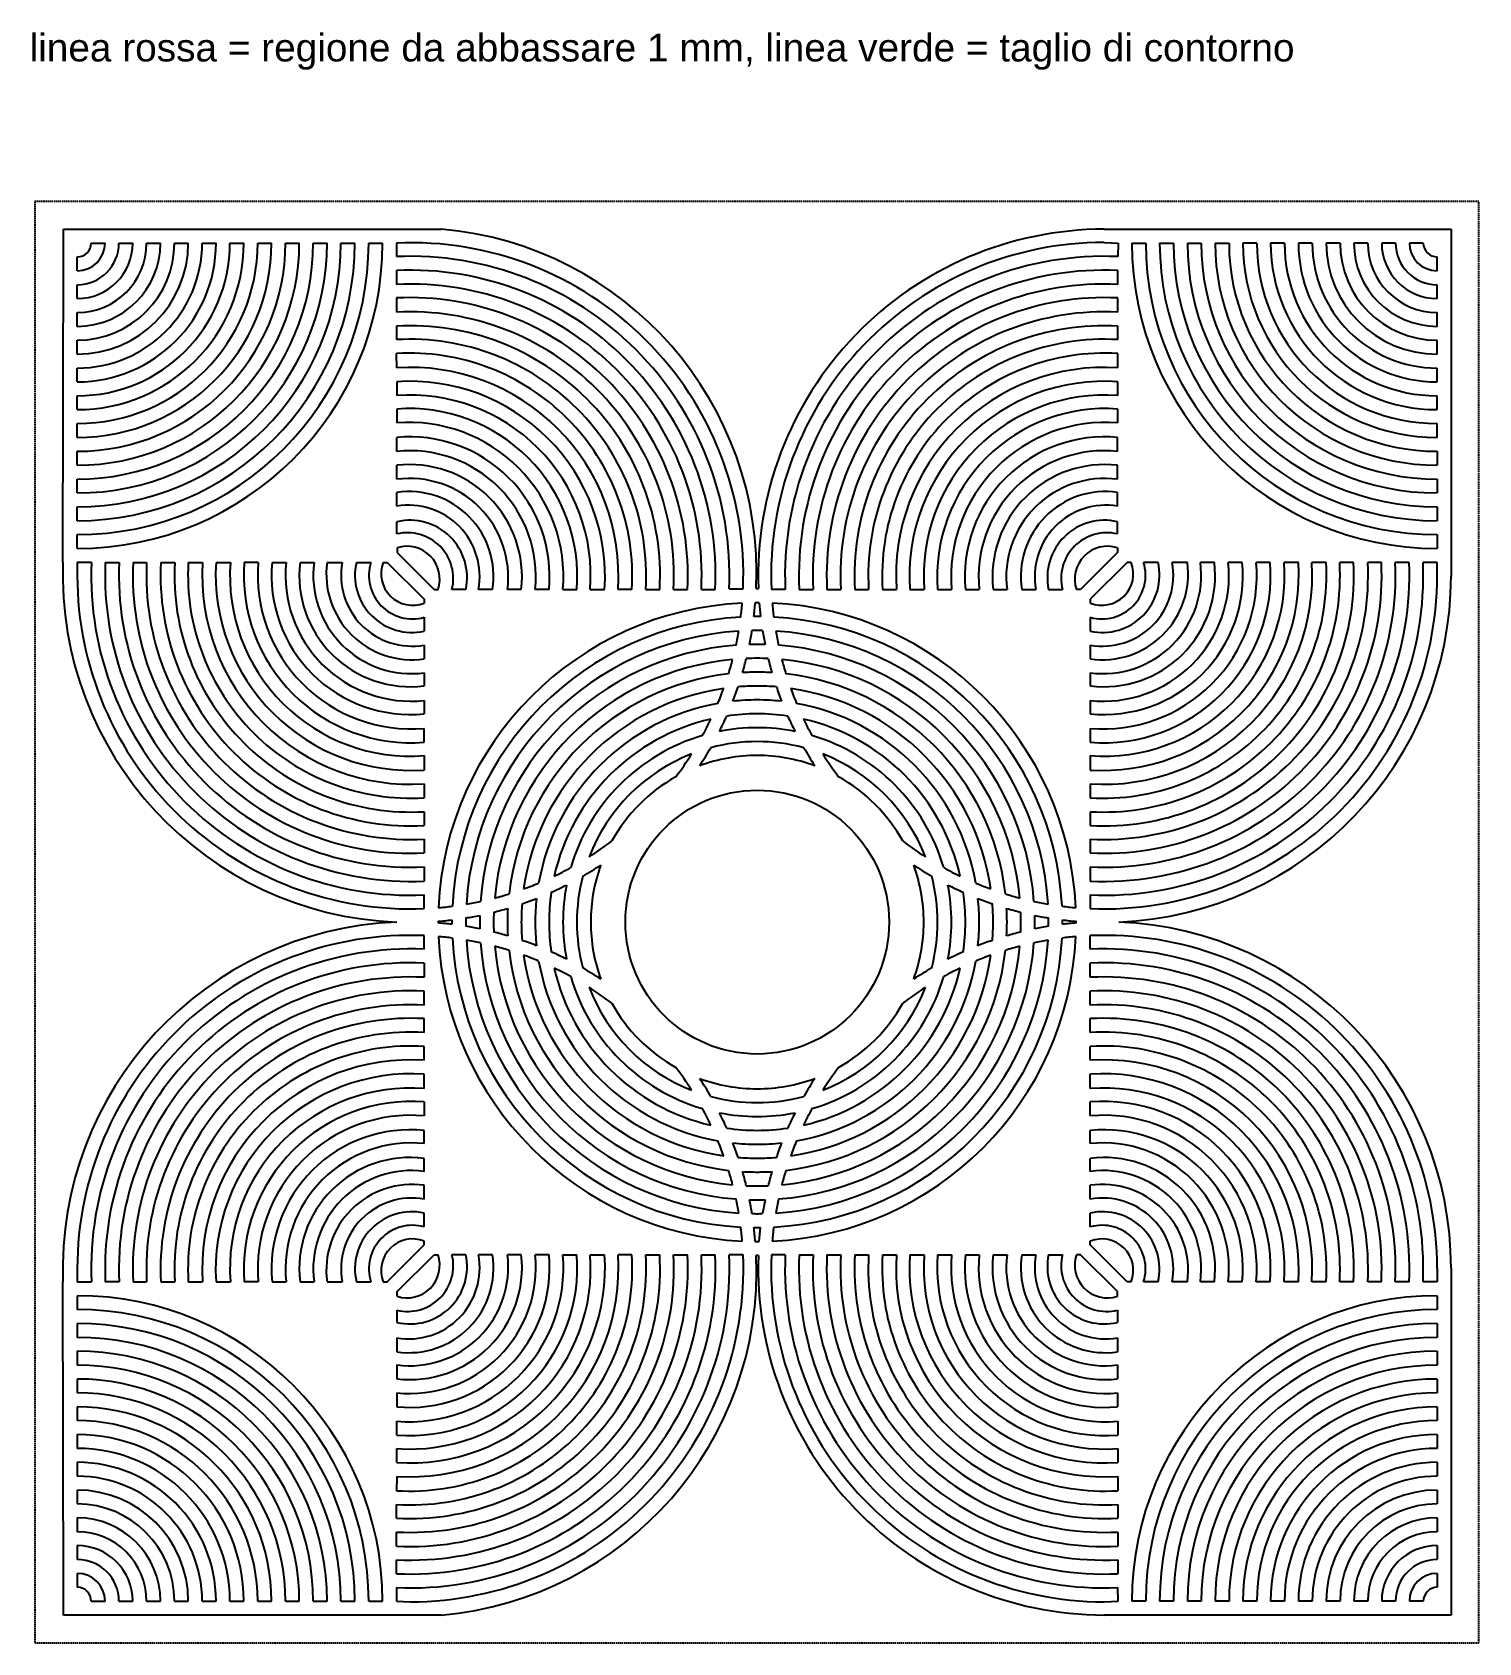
# Model space of a CAD drawing. Extents: x -1 to 520, y 0 to 580.
import ezdxf

# ---------------------------------------------------------------- set-up
doc = ezdxf.new("R2010")
doc.units = 0
doc.header["$MEASUREMENT"] = 0
doc.linetypes.add('DASHED', pattern=[0.75, 0.5, -0.25])
doc.layers.get('0').update_dxf_attribs({"color": 82})
doc.layers.add('SVUOTATURA', color=10, linetype='Continuous')
doc.layers.add('WORK_VOLUME', color=7, linetype='Continuous')

# ---------------------------------------------------------------- blocks, each defined once
blk = doc.blocks.new('APS_WVOL')
at = {"layer": 'WORK_VOLUME', "linetype": 'DASHED'}
for p, q in [((520.248327, 519.061033), (0, 519.061033)), ((0, 519.061033), (0, 0)), ((0, 519.061033), (0, 519.061033, 5)), ((520.248327, 519.061033, 5), (0, 519.061033, 5)), ((0, 519.061033, 5), (0, 0, 5)), ((520.248327, 0), (520.248327, 519.061033)), ((520.248327, 519.061033), (520.248327, 519.061033, 5)), ((520.248327, 0, 5), (520.248327, 519.061033, 5)), ((0, 0), (520.248327, 0)), ((0, 0), (0, 0, 5)), ((0, 0, 5), (520.248327, 0, 5)), ((520.248327, 0), (520.248327, 0, 5))]:
    blk.add_line(p, q, dxfattribs=at)

msp = doc.modelspace()

# ---------------------------------------------------------------- linework, layer by layer
for p, q in [((10.248332, 504.077904, 5), (10.248332, 509.061033, 5)), ((10.248332, 509.061033, 5), (146.408463, 509.061033, 5)), ((385.248327, 509.061033, 5), (510.248327, 509.061033, 5)), ((510.248327, 509.061033, 5), (510.248327, 384.15832, 5)), ((10.076247, 389.077904, 5), (10.248332, 504.077904, 5)), ((259.87532, 379.628552, 5), (260.66488, 379.628552, 5)), ((260.66488, 139.432481, 5), (259.87532, 139.432481, 5)), ((510.248327, 134.902713, 5), (510.248327, 10, 5)), ((10.248332, 14.983128, 5), (10.076247, 129.983128, 5)), ((10.248332, 10, 5), (10.248332, 14.983128, 5)), ((146.408463, 10, 5), (10.248332, 10, 5)), ((510.248327, 10, 5), (385.248327, 10, 5))]:
    msp.add_line(p, q)
msp.add_circle((260.248327, 259.530516, 5), 47.5)
for centre, radius, start, end in [((135.731531, 385.249566, 5), 124.270979, 357.407518, 85.071269), ((385.474341, 384.169207, 5), 124.892031, 90.103687, 182.083541), ((135.272299, 384.707836, 5), 125.272299, 178.000856, 267.76872), ((385.468317, 384.205398, 5), 124.780019, 272.352198, 359.978383), ((135.272299, 134.353197, 5), 125.272299, 92.23128, 181.999144), ((385.468317, 134.855635, 5), 124.780019, 0.021617, 87.647802), ((135.731531, 133.811467, 5), 124.270979, 274.928731, 2.592482), ((385.474341, 134.891826, 5), 124.892031, 177.916459, 269.896313)]:
    msp.add_arc(centre, radius, start, end)
at = {"layer": 'SVUOTATURA'}
for p, q in [((15.248327, 494.070423, 5), (15.248327, 499.070423, 5)), ((20.248327, 504.070423, 5), (25.248327, 504.070423, 5)), ((30.248327, 504.070423, 5), (35.248327, 504.070423, 5)), ((40.248327, 504.070423, 5), (45.248327, 504.070423, 5)), ((50.248327, 504.070423, 5), (55.248327, 504.070423, 5)), ((60.248327, 504.070423, 5), (65.248327, 504.070423, 5)), ((70.248327, 504.070423, 5), (75.248327, 504.070423, 5)), ((80.248327, 504.070423, 5), (85.248327, 504.070423, 5)), ((90.248327, 504.070423, 5), (95.248327, 504.070423, 5)), ((100.248327, 504.070423, 5), (105.248327, 504.070423, 5)), ((110.248327, 504.070423, 5), (115.248327, 504.070423, 5)), ((120.248327, 504.070423, 5), (125.248327, 504.070423, 5)), ((130.248327, 504.070423, 5), (130.257514, 499.187427, 5)), ((385.248327, 504.295775, 5), (390.248327, 504.070423, 5)), ((390.248327, 504.070423, 5), (390.23914, 499.187427, 5)), ((395.248327, 504.070423, 5), (400.248327, 504.070423, 5)), ((405.248327, 504.070423, 5), (410.248327, 504.070423, 5)), ((415.248327, 504.070423, 5), (420.248327, 504.070423, 5)), ((425.248327, 504.070423, 5), (430.248327, 504.070423, 5)), ((440.248327, 504.070423, 5), (435.248327, 504.070423, 5)), ((450.248327, 504.070423, 5), (445.248327, 504.070423, 5)), ((460.248327, 504.070423, 5), (455.248327, 504.070423, 5)), ((470.248327, 504.070423, 5), (465.248327, 504.070423, 5)), ((480.248327, 504.070423, 5), (475.248327, 504.070423, 5)), ((490.248327, 504.070423, 5), (485.248327, 504.070423, 5)), ((500.248327, 504.070423, 5), (495.248327, 504.070423, 5)), ((505.248327, 494.070423, 5), (505.248327, 499.070423, 5)), ((130.26693, 494.182924, 5), (130.276346, 489.177991, 5)), ((390.220307, 489.177991, 5), (390.229724, 494.182924, 5)), ((15.248327, 484.070423, 5), (15.248327, 489.070423, 5)), ((505.248327, 484.070423, 5), (505.248327, 489.070423, 5)), ((130.285532, 484.295775, 5), (130.295183, 479.166562, 5)), ((390.201471, 479.166562, 5), (390.211121, 484.295775, 5)), ((15.248327, 474.070423, 5), (15.248327, 479.070423, 5)), ((505.248327, 474.070423, 5), (505.248327, 479.070423, 5)), ((130.304603, 474.159892, 5), (130.313754, 469.295775, 5)), ((390.182899, 469.295775, 5), (390.192051, 474.159892, 5)), ((15.248327, 464.070423, 5), (15.248327, 469.070423, 5)), ((130.332872, 459.134523, 5), (130.323162, 464.295775, 5)), ((390.163781, 459.134523, 5), (390.173492, 464.295775, 5)), ((505.248327, 464.070423, 5), (505.248327, 469.070423, 5)), ((15.248327, 454.070423, 5), (15.248327, 459.070423, 5)), ((505.248327, 454.070423, 5), (505.248327, 459.070423, 5)), ((130.342284, 454.132183, 5), (130.351731, 449.111076, 5)), ((390.144923, 449.111076, 5), (390.15437, 454.132183, 5)), ((15.248327, 444.070423, 5), (15.248327, 449.070423, 5)), ((505.248327, 444.070423, 5), (505.248327, 449.070423, 5)), ((130.360791, 444.295775, 5), (130.370198, 439.295775, 5)), ((390.126455, 439.295775, 5), (390.135863, 444.295775, 5)), ((15.248327, 434.070423, 5), (15.248327, 439.070423, 5)), ((505.248327, 434.070423, 5), (505.248327, 439.070423, 5)), ((130.38947, 429.052781, 5), (130.380022, 434.074596, 5)), ((390.107184, 429.052781, 5), (390.116632, 434.074596, 5)), ((15.248327, 424.070423, 5), (15.248327, 429.070423, 5)), ((130.408399, 418.992143, 5), (130.398928, 424.02595, 5)), ((390.088255, 418.992143, 5), (390.097726, 424.02595, 5)), ((505.248327, 429.070423, 5), (505.248327, 424.070423, 5)), ((15.248327, 414.070423, 5), (15.248327, 419.070423, 5)), ((505.248327, 419.070423, 5), (505.248327, 414.070423, 5)), ((130.426642, 409.295775, 5), (130.417235, 414.295775, 5)), ((390.070011, 409.295775, 5), (390.079419, 414.295775, 5)), ((15.248327, 404.070423, 5), (15.248327, 409.070423, 5)), ((505.248327, 409.070423, 5), (505.248327, 404.070423, 5)), ((130.445457, 399.295775, 5), (130.437155, 403.708467, 5)), ((390.051197, 399.295775, 5), (390.059499, 403.708467, 5)), ((15.248327, 394.070423, 5), (15.248327, 399.070423, 5)), ((505.248327, 399.070423, 5), (505.248327, 394.070423, 5)), ((20.347488, 389.070423, 5), (15.248327, 389.070423, 5)), ((15.248327, 389.070423, 5), (15.248327, 384.295775, 5)), ((25.352, 389.070423, 5), (30.356941, 389.070423, 5)), ((35.362378, 389.070423, 5), (40.248327, 389.070423, 5)), ((45.375068, 389.070423, 5), (50.382534, 389.070423, 5)), ((55.248327, 389.070423, 5), (60.400463, 389.070423, 5)), ((65.248327, 389.070423, 5), (70.423928, 389.070423, 5)), ((80.455967, 389.070423, 5), (75.438606, 389.070423, 5)), ((85.476822, 389.070423, 5), (90.502347, 389.070423, 5)), ((95.534315, 389.070423, 5), (100.575531, 389.070423, 5)), ((105.248327, 389.070423, 5), (110.708507, 389.070423, 5)), ((115.826619, 389.070423, 5), (121.028526, 389.070423, 5)), ((125.459521, 389.070423, 5), (126.925834, 389.070423, 5)), ((126.925834, 389.070423, 5), (140.248327, 375.772949, 5)), ((130.458037, 394.295775, 5), (130.458037, 392.609284, 5)), ((130.458037, 392.609284, 5), (143.796596, 379.295775, 5)), ((390.038616, 392.609284, 5), (376.700058, 379.295775, 5)), ((393.57082, 389.070423, 5), (380.248327, 375.772949, 5)), ((390.038616, 394.295775, 5), (390.038616, 392.609284, 5)), ((395.037132, 389.070423, 5), (393.57082, 389.070423, 5)), ((404.670035, 389.070423, 5), (399.468128, 389.070423, 5)), ((415.248327, 389.070423, 5), (409.788146, 389.070423, 5)), ((424.962339, 389.070423, 5), (419.921122, 389.070423, 5)), ((435.019832, 389.070423, 5), (429.994307, 389.070423, 5)), ((445.058048, 389.070423, 5), (440.040687, 389.070423, 5)), ((455.248327, 389.070423, 5), (450.072726, 389.070423, 5)), ((465.248327, 389.070423, 5), (460.096191, 389.070423, 5)), ((475.121586, 389.070423, 5), (470.114119, 389.070423, 5)), ((485.134275, 389.070423, 5), (480.248327, 389.070423, 5)), ((495.144654, 389.070423, 5), (490.139712, 389.070423, 5)), ((505.248327, 389.070423, 5), (500.149166, 389.070423, 5)), ((505.248327, 384.295775, 5), (505.248327, 389.070423, 5)), ((143.796596, 379.295775, 5), (145.248327, 379.295775, 5)), ((155.248327, 379.295775, 5), (150.248327, 379.295775, 5)), ((164.871793, 379.295775, 5), (159.804458, 379.295775, 5)), ((175.248327, 379.295775, 5), (170.248327, 379.295775, 5)), ((185.248327, 379.295775, 5), (180.248327, 379.295775, 5)), ((190.248327, 379.295775, 5), (195.248327, 379.295775, 5)), ((200.055734, 379.295775, 5), (205.248327, 379.295775, 5)), ((215.091924, 379.295775, 5), (210.081475, 379.295775, 5)), ((220.101141, 379.295775, 5), (225.109331, 379.295775, 5)), ((230.116657, 379.295775, 5), (235.123249, 379.295775, 5)), ((240.129212, 379.295775, 5), (245.134632, 379.295775, 5)), ((250.150738, 379.559128, 5), (255.154833, 379.559128, 5)), ((270.357074, 379.295775, 5), (265.352539, 379.295775, 5)), ((275.362022, 379.295775, 5), (280.367442, 379.295775, 5)), ((285.373405, 379.295775, 5), (290.379997, 379.295775, 5)), ((295.387323, 379.295775, 5), (300.395513, 379.295775, 5)), ((305.40473, 379.295775, 5), (310.415179, 379.295775, 5)), ((315.248327, 379.295775, 5), (320.44092, 379.295775, 5)), ((325.248327, 379.295775, 5), (330.248327, 379.295775, 5)), ((335.248327, 379.295775, 5), (340.248327, 379.295775, 5)), ((345.248327, 379.295775, 5), (350.248327, 379.295775, 5)), ((355.624861, 379.295775, 5), (360.692195, 379.295775, 5)), ((365.248327, 379.295775, 5), (370.248327, 379.295775, 5)), ((376.700058, 379.295775, 5), (375.248327, 379.295775, 5)), ((140.248327, 375.772949, 5), (140.248327, 374.417915, 5)), ((260.961796, 374.528303, 5), (261.449324, 369.540359, 5)), ((380.248327, 375.772949, 5), (380.248327, 374.417915, 5)), ((140.248327, 369.295775, 5), (140.248327, 364.295775, 5)), ((380.248327, 369.295775, 5), (380.248327, 364.295775, 5)), ((140.248327, 359.295775, 5), (140.248327, 354.295775, 5)), ((380.248327, 359.295775, 5), (380.248327, 354.295775, 5)), ((140.248327, 349.295775, 5), (140.248327, 344.609505, 5)), ((380.248327, 349.295775, 5), (380.248327, 344.609505, 5)), ((140.248327, 339.295775, 5), (140.248327, 334.546403, 5)), ((380.248327, 339.295775, 5), (380.248327, 334.546403, 5)), ((140.248327, 324.295775, 5), (140.248327, 329.295775, 5)), ((380.248327, 329.295775, 5), (380.248327, 324.295775, 5)), ((140.248327, 319.488368, 5), (140.248327, 314.295775, 5)), ((380.248327, 319.488368, 5), (380.248327, 314.295775, 5)), ((140.248327, 309.295775, 5), (140.248327, 304.295775, 5)), ((380.248327, 309.295775, 5), (380.248327, 304.295775, 5)), ((140.248327, 299.295775, 5), (140.248327, 294.295775, 5)), ((380.248327, 299.295775, 5), (380.248327, 294.295775, 5)), ((140.248327, 289.423074, 5), (140.248327, 284.420853, 5)), ((380.248327, 289.423074, 5), (380.248327, 284.420853, 5)), ((140.248327, 279.41489, 5), (140.248327, 274.295775, 5)), ((380.248327, 279.41489, 5), (380.248327, 274.295775, 5)), ((140.248327, 264.399987, 5), (140.248327, 269.295775, 5)), ((380.248327, 269.295775, 5), (380.248327, 264.399987, 5)), ((140.248327, 249.765258, 5), (140.248327, 254.661046, 5)), ((380.248327, 249.765258, 5), (380.248327, 254.661046, 5)), ((140.248327, 244.765258, 5), (140.248327, 239.646143, 5)), ((380.248327, 239.646143, 5), (380.248327, 244.765258, 5)), ((140.248327, 229.637959, 5), (140.248327, 234.64018, 5)), ((380.248327, 229.637959, 5), (380.248327, 234.64018, 5)), ((140.248327, 219.765258, 5), (140.248327, 224.765258, 5)), ((380.248327, 219.765258, 5), (380.248327, 224.765258, 5)), ((140.248327, 209.765258, 5), (140.248327, 214.765258, 5)), ((380.248327, 209.765258, 5), (380.248327, 214.765258, 5)), ((140.248327, 199.572665, 5), (140.248327, 204.765258, 5)), ((380.248327, 199.572665, 5), (380.248327, 204.765258, 5)), ((140.248327, 194.765258, 5), (140.248327, 189.765258, 5)), ((380.248327, 189.765258, 5), (380.248327, 194.765258, 5)), ((140.248327, 179.765258, 5), (140.248327, 184.51463, 5)), ((380.248327, 179.765258, 5), (380.248327, 184.51463, 5)), ((140.248327, 169.765258, 5), (140.248327, 174.451528, 5)), ((380.248327, 169.765258, 5), (380.248327, 174.451528, 5)), ((140.248327, 159.765258, 5), (140.248327, 164.765258, 5)), ((380.248327, 159.765258, 5), (380.248327, 164.765258, 5)), ((140.248327, 149.765258, 5), (140.248327, 154.765258, 5)), ((380.248327, 149.765258, 5), (380.248327, 154.765258, 5)), ((260.961796, 144.53273, 5), (261.449324, 149.520674, 5)), ((126.925834, 129.99061, 5), (140.248327, 143.288084, 5)), ((130.458037, 126.451749, 5), (143.796596, 139.765258, 5)), ((140.248327, 143.288084, 5), (140.248327, 144.643118, 5)), ((143.796596, 139.765258, 5), (145.248327, 139.765258, 5)), ((155.248327, 139.765258, 5), (150.248327, 139.765258, 5)), ((164.871793, 139.765258, 5), (159.804458, 139.765258, 5)), ((175.248327, 139.765258, 5), (170.248327, 139.765258, 5)), ((185.248327, 139.765258, 5), (180.248327, 139.765258, 5)), ((190.248327, 139.765258, 5), (195.248327, 139.765258, 5)), ((200.055734, 139.765258, 5), (205.248327, 139.765258, 5)), ((215.091924, 139.765258, 5), (210.081475, 139.765258, 5)), ((220.101141, 139.765258, 5), (225.109331, 139.765258, 5)), ((230.116657, 139.765258, 5), (235.123249, 139.765258, 5)), ((240.129212, 139.765258, 5), (245.134632, 139.765258, 5)), ((255.153302, 139.765258, 5), (250.13958, 139.765258, 5)), ((270.357074, 139.765258, 5), (265.352539, 139.765258, 5)), ((275.362022, 139.765258, 5), (280.367442, 139.765258, 5)), ((285.373405, 139.765258, 5), (290.379997, 139.765258, 5)), ((295.387323, 139.765258, 5), (300.395513, 139.765258, 5)), ((305.40473, 139.765258, 5), (310.415179, 139.765258, 5)), ((315.248327, 139.765258, 5), (320.44092, 139.765258, 5)), ((325.248327, 139.765258, 5), (330.248327, 139.765258, 5)), ((335.248327, 139.765258, 5), (340.248327, 139.765258, 5)), ((345.248327, 139.765258, 5), (350.248327, 139.765258, 5)), ((355.624861, 139.765258, 5), (360.692195, 139.765258, 5)), ((365.248327, 139.765258, 5), (370.248327, 139.765258, 5)), ((376.700058, 139.765258, 5), (375.248327, 139.765258, 5)), ((390.038616, 126.451749, 5), (376.700058, 139.765258, 5)), ((380.248327, 143.288084, 5), (380.248327, 144.643118, 5)), ((393.57082, 129.99061, 5), (380.248327, 143.288084, 5)), ((15.248327, 134.765258, 5), (15.248327, 129.99061, 5)), ((505.248327, 134.765258, 5), (505.248327, 129.99061, 5)), ((15.248327, 129.99061, 5), (20.347488, 129.99061, 5)), ((30.356941, 129.99061, 5), (25.352, 129.99061, 5)), ((35.362378, 129.99061, 5), (40.248327, 129.99061, 5)), ((45.375068, 129.99061, 5), (50.382534, 129.99061, 5)), ((55.248327, 129.99061, 5), (60.400463, 129.99061, 5)), ((65.248327, 129.99061, 5), (70.423928, 129.99061, 5)), ((80.455967, 129.99061, 5), (75.438606, 129.99061, 5)), ((85.476822, 129.99061, 5), (90.502347, 129.99061, 5)), ((95.534315, 129.99061, 5), (100.575531, 129.99061, 5)), ((105.248327, 129.99061, 5), (110.708507, 129.99061, 5)), ((115.826619, 129.99061, 5), (121.028526, 129.99061, 5)), ((125.459521, 129.99061, 5), (126.925834, 129.99061, 5)), ((395.037132, 129.99061, 5), (393.57082, 129.99061, 5)), ((404.670035, 129.99061, 5), (399.468128, 129.99061, 5)), ((415.248327, 129.99061, 5), (409.788146, 129.99061, 5)), ((424.962339, 129.99061, 5), (419.921122, 129.99061, 5)), ((435.019832, 129.99061, 5), (429.994307, 129.99061, 5)), ((445.058048, 129.99061, 5), (440.040687, 129.99061, 5)), ((455.248327, 129.99061, 5), (450.072726, 129.99061, 5)), ((465.248327, 129.99061, 5), (460.096191, 129.99061, 5)), ((475.121586, 129.99061, 5), (470.114119, 129.99061, 5)), ((485.134275, 129.99061, 5), (480.248327, 129.99061, 5)), ((495.144654, 129.99061, 5), (490.139712, 129.99061, 5)), ((505.248327, 129.99061, 5), (500.149166, 129.99061, 5)), ((15.248327, 124.99061, 5), (15.248327, 119.99061, 5)), ((130.458037, 124.765258, 5), (130.458037, 126.451749, 5)), ((390.038616, 124.765258, 5), (390.038616, 126.451749, 5)), ((505.248327, 124.99061, 5), (505.248327, 119.99061, 5)), ((130.445457, 119.765258, 5), (130.437155, 115.352566, 5)), ((390.051197, 119.765258, 5), (390.059499, 115.352566, 5)), ((15.248327, 114.99061, 5), (15.248327, 109.99061, 5)), ((505.248327, 114.99061, 5), (505.248327, 109.99061, 5)), ((15.248327, 104.99061, 5), (15.248327, 99.99061, 5)), ((130.426642, 109.765258, 5), (130.417235, 104.765258, 5)), ((390.070011, 109.765258, 5), (390.079419, 104.765258, 5)), ((505.248327, 104.99061, 5), (505.248327, 99.99061, 5)), ((130.408399, 100.068889, 5), (130.398928, 95.035083, 5)), ((390.088255, 100.068889, 5), (390.097726, 95.035083, 5)), ((15.248327, 94.99061, 5), (15.248327, 89.99061, 5)), ((505.248327, 94.99061, 5), (505.248327, 89.99061, 5)), ((130.38947, 90.008252, 5), (130.380022, 84.986437, 5)), ((390.107184, 90.008252, 5), (390.116632, 84.986437, 5)), ((15.248327, 84.99061, 5), (15.248327, 79.99061, 5)), ((505.248327, 84.99061, 5), (505.248327, 79.99061, 5)), ((130.360791, 74.765258, 5), (130.370198, 79.765258, 5)), ((390.126455, 79.765258, 5), (390.135863, 74.765258, 5)), ((15.248327, 74.99061, 5), (15.248327, 69.99061, 5)), ((130.342284, 64.92885, 5), (130.351731, 69.949956, 5)), ((390.144923, 69.949956, 5), (390.15437, 64.92885, 5)), ((505.248327, 74.99061, 5), (505.248327, 69.99061, 5)), ((15.248327, 64.99061, 5), (15.248327, 59.99061, 5)), ((505.248327, 64.99061, 5), (505.248327, 59.99061, 5)), ((130.332872, 59.92651, 5), (130.323162, 54.765258, 5)), ((390.163781, 59.92651, 5), (390.173492, 54.765258, 5)), ((15.248327, 54.99061, 5), (15.248327, 49.99061, 5)), ((505.248327, 54.99061, 5), (505.248327, 49.99061, 5)), ((130.304603, 44.901141, 5), (130.313754, 49.765258, 5)), ((390.182899, 49.765258, 5), (390.192051, 44.901141, 5)), ((15.248327, 44.99061, 5), (15.248327, 39.99061, 5)), ((505.248327, 44.99061, 5), (505.248327, 39.99061, 5)), ((15.248327, 34.99061, 5), (15.248327, 29.99061, 5)), ((130.285532, 34.765258, 5), (130.295183, 39.89447, 5)), ((390.201471, 39.89447, 5), (390.211121, 34.765258, 5)), ((505.248327, 34.99061, 5), (505.248327, 29.99061, 5)), ((130.26693, 24.878108, 5), (130.276346, 29.883041, 5)), ((390.220307, 29.883041, 5), (390.229724, 24.878108, 5)), ((15.248327, 24.99061, 5), (15.248327, 19.99061, 5)), ((505.248327, 24.99061, 5), (505.248327, 19.99061, 5)), ((130.257514, 19.873606, 5), (130.248327, 14.99061, 5)), ((390.248327, 14.99061, 5), (390.23914, 19.873606, 5)), ((20.248327, 14.99061, 5), (25.248327, 14.99061, 5)), ((30.248327, 14.99061, 5), (35.248327, 14.99061, 5)), ((40.248327, 14.99061, 5), (45.248327, 14.99061, 5)), ((50.248327, 14.99061, 5), (55.248327, 14.99061, 5)), ((60.248327, 14.99061, 5), (65.248327, 14.99061, 5)), ((70.248327, 14.99061, 5), (75.248327, 14.99061, 5)), ((80.248327, 14.99061, 5), (85.248327, 14.99061, 5)), ((90.248327, 14.99061, 5), (95.248327, 14.99061, 5)), ((100.248327, 14.99061, 5), (105.248327, 14.99061, 5)), ((110.248327, 14.99061, 5), (115.248327, 14.99061, 5)), ((120.248327, 14.99061, 5), (125.248327, 14.99061, 5)), ((130.248327, 14.99061, 5), (135.248327, 14.765258, 5)), ((385.248327, 14.765258, 5), (390.248327, 14.99061, 5)), ((400.248327, 14.99061, 5), (395.248327, 14.99061, 5)), ((410.248327, 14.99061, 5), (405.248327, 14.99061, 5)), ((420.248327, 14.99061, 5), (415.248327, 14.99061, 5)), ((430.248327, 14.99061, 5), (425.248327, 14.99061, 5)), ((440.248327, 14.99061, 5), (435.248327, 14.99061, 5)), ((450.248327, 14.99061, 5), (445.248327, 14.99061, 5)), ((460.248327, 14.99061, 5), (455.248327, 14.99061, 5)), ((470.248327, 14.99061, 5), (465.248327, 14.99061, 5)), ((480.248327, 14.99061, 5), (475.248327, 14.99061, 5)), ((490.248327, 14.99061, 5), (485.248327, 14.99061, 5)), ((500.248327, 14.99061, 5), (495.248327, 14.99061, 5))]:
    msp.add_line(p, q, dxfattribs=at)
for centre, radius, start, end in [((15.248327, 504.070423, 5), 5, 270, 0), ((15.248327, 504.070423, 5), 10, 270, 0), ((15.248327, 504.070423, 5), 20, 270, 0), ((15.248327, 504.070423, 5), 15, 270, 0), ((15.248327, 504.070423, 5), 25, 270, 0), ((15.248327, 504.070423, 5), 30, 270, 0), ((15.248327, 504.070423, 5), 35, 270, 0), ((15.248327, 504.070423, 5), 40, 270, 0), ((15.248327, 504.070423, 5), 45, 270, 0), ((15.248327, 504.070423, 5), 50, 270, 0), ((15.248327, 504.070423, 5), 55, 270, 0), ((15.248327, 504.070423, 5), 60, 270, 0), ((15.248327, 504.070423, 5), 65, 270, 0), ((15.248327, 504.070423, 5), 70, 270, 0), ((15.248327, 504.070423, 5), 75, 270, 0), ((15.248327, 504.070423, 5), 80, 270, 0), ((15.248327, 504.070423, 5), 85, 270, 0), ((15.248327, 504.070423, 5), 90, 270, 0), ((15.248327, 504.070423, 5), 95, 270, 0), ((15.248327, 504.070423, 5), 100, 270, 0), ((15.248327, 504.070423, 5), 105, 270, 0), ((15.248327, 504.070423, 5), 110, 270, 0), ((135.435355, 384.366782, 5), 119.815971, 357.700371, 92.481203), ((135.248327, 384.295775, 5), 115, 357.63942, 92.487325), ((385.248327, 384.295775, 5), 120, 90, 182.388015), ((385.248327, 384.295775, 5), 115, 87.512675, 182.491906), ((505.248327, 504.070423, 5), 110, 180, 270), ((505.248327, 504.070423, 5), 105, 180, 270), ((505.248327, 504.070423, 5), 100, 180, 270), ((505.248327, 504.070423, 5), 95, 180, 270), ((505.248327, 504.070423, 5), 90, 180, 270), ((505.248327, 504.070423, 5), 85, 180, 270), ((505.248327, 504.070423, 5), 80, 180, 270), ((505.248327, 504.070423, 5), 75, 180, 270), ((505.248327, 504.070423, 5), 70, 180, 270), ((505.248327, 504.070423, 5), 65, 180, 270), ((505.248327, 504.070423, 5), 60, 180, 270), ((505.248327, 504.070423, 5), 55, 180, 270), ((505.248327, 504.070423, 5), 50, 180, 270), ((505.248327, 504.070423, 5), 45, 180, 270), ((505.248327, 504.070423, 5), 40, 180, 270), ((505.248327, 504.070423, 5), 35, 180, 270), ((505.248327, 504.070423, 5), 30, 180, 270), ((505.248327, 504.070423, 5), 25, 180, 270), ((505.248327, 504.070423, 5), 20, 180, 270), ((505.248327, 504.070423, 5), 15, 180, 270), ((505.248327, 504.070423, 5), 10, 180, 270), ((505.248327, 504.070423, 5), 5, 180, 270), ((135.248327, 384.295775, 5), 110, 357.394749, 92.595552), ((385.248327, 384.295775, 5), 110, 87.404448, 182.605251), ((135.248327, 384.295775, 5), 105, 357.270597, 92.714096), ((385.248327, 384.295775, 5), 105, 87.285904, 182.729403), ((135.061435, 384.226454, 5), 100.183223, 357.178956, 92.732422), ((385.435219, 384.226454, 5), 100.183223, 87.267578, 182.821044), ((135.248327, 384.295775, 5), 95, 356.983039, 92.988663), ((385.248327, 384.295775, 5), 95, 87.011337, 183.016961), ((135.248327, 384.295775, 5), 90, 356.815261, 93.148858), ((385.248327, 384.295775, 5), 90, 86.851142, 183.184739), ((135.035037, 384.218267, 5), 85.208408, 356.688177, 93.176309), ((135.024328, 384.215075, 5), 80.218573, 356.484205, 93.359713), ((385.461616, 384.218267, 5), 85.208408, 86.823691, 183.311823), ((385.472326, 384.215075, 5), 80.218573, 86.640287, 183.515795), ((135.248327, 384.295775, 5), 75, 356.177446, 93.757824), ((385.248327, 384.295775, 5), 75, 86.242176, 183.822554), ((135.135781, 384.024065, 5), 70.271799, 356.141896, 93.911393), ((385.360872, 384.024065, 5), 70.271799, 86.088607, 183.858104), ((135.248327, 384.295775, 5), 65, 355.588274, 94.320312), ((385.248327, 384.295775, 5), 65, 85.679688, 184.411726), ((134.852194, 383.891774, 5), 60.570752, 355.648317, 94.252463), ((385.644459, 383.891774, 5), 60.570752, 85.747537, 184.351683), ((134.824514, 383.86279, 5), 55.61166, 355.289374, 94.594129), ((385.67214, 383.86279, 5), 55.61166, 85.405871, 184.710626), ((135.097327, 383.93123, 5), 50.364771, 354.719158, 95.374361), ((135.083225, 383.897183, 5), 45.398892, 354.182793, 95.934369), ((385.399326, 383.93123, 5), 50.364771, 84.625639, 185.280842), ((385.413429, 383.897183, 5), 45.398892, 84.065631, 185.817207), ((135.066216, 383.856121, 5), 40.440064, 353.525095, 96.627417), ((385.430437, 383.856121, 5), 40.440064, 83.372583, 186.474905), ((135.045301, 383.805627, 5), 35.490728, 352.699614, 97.507218), ((385.451353, 383.805627, 5), 35.490728, 82.492782, 187.300386), ((134.727466, 384.080027, 5), 30.521623, 350.981718, 98.118387), ((385.769188, 384.080027, 5), 30.521623, 81.881613, 189.018282), ((134.651177, 384.048427, 5), 25.598345, 349.30024, 99.499068), ((385.845476, 384.048427, 5), 25.598345, 80.500932, 190.69976), ((135.108583, 383.641721, 5), 20.603314, 347.822887, 103.104741), ((385.388071, 383.641721, 5), 20.603314, 76.895259, 192.177113), ((134.265063, 383.273892, 5), 16.470887, 346.023486, 103.408985), ((134.071265, 383.066731, 5), 11.796051, 341.356452, 107.836887), ((386.23159, 383.273892, 5), 16.470887, 76.591015, 193.976514), ((386.425389, 383.066731, 5), 11.796051, 72.163113, 198.643548), ((135.415876, 384.359137, 5), 115.164795, 177.655428, 272.404905), ((135.42272, 384.361443, 5), 110.171402, 177.5503, 272.51041), ((135.248327, 384.295775, 5), 105, 177.3937, 272.729403), ((135.248327, 384.295775, 5), 100, 177.263288, 272.865984), ((135.326465, 384.484418, 5), 95.188675, 177.238532, 272.963879), ((135.456775, 384.372548, 5), 90.204124, 177.014657, 273.044927), ((135.467472, 384.375905, 5), 85.214348, 176.841937, 273.216204), ((135.562478, 384.597769, 5), 80.438594, 176.81252, 273.339584), ((135.492533, 384.383514, 5), 75.238196, 176.428489, 273.624073), ((135.600027, 384.633805, 5), 70.491455, 176.391512, 273.780903), ((135.248327, 384.295775, 5), 65, 175.78748, 274.411726), ((135.543076, 384.397707, 5), 60.285833, 175.554583, 274.476432), ((135.564908, 384.403331, 5), 55.306213, 175.159259, 274.857716), ((135.248327, 384.295775, 5), 50, 174.520307, 275.73917), ((135.619924, 384.416026, 5), 45.357019, 174.110117, 275.856874), ((135.248327, 384.295775, 5), 40, 173.144475, 277.180756), ((135.697956, 384.429982, 5), 35.42765, 172.473566, 277.379527), ((135.92137, 384.941507, 5), 30.949693, 172.333468, 278.036629), ((135.816966, 384.440109, 5), 25.531833, 169.551332, 279.994997), ((135.903057, 384.436629, 5), 20.604257, 167.003298, 282.174624), ((136.018201, 384.411925, 5), 15.696877, 162.735777, 285.633825), ((136.076995, 384.99722, 5), 11.371971, 159.011591, 291.518903), ((385.170188, 384.484418, 5), 95.188675, 267.036121, 2.761468), ((384.593597, 384.436629, 5), 20.604257, 257.825376, 12.996702), ((385.248327, 384.295775, 5), 105, 267.270597, 2.6063), ((385.029181, 384.375905, 5), 85.214348, 266.783796, 3.158063), ((385.00412, 384.383514, 5), 75.238196, 266.375927, 3.571511), ((384.876729, 384.416026, 5), 45.357019, 264.143126, 5.889883), ((385.080778, 384.359137, 5), 115.164795, 267.595095, 2.344572), ((385.073934, 384.361443, 5), 110.171402, 267.48959, 2.4497), ((385.039879, 384.372548, 5), 90.204124, 266.955073, 2.985343), ((384.934176, 384.597769, 5), 80.438594, 266.660416, 3.18748), ((385.248327, 384.295775, 5), 65, 265.588274, 4.21252), ((384.931746, 384.403331, 5), 55.306213, 265.142284, 4.840741), ((385.248327, 384.295775, 5), 50, 264.26083, 5.479693), ((384.798698, 384.429982, 5), 35.42765, 262.620473, 7.526434), ((385.248327, 384.295775, 5), 40, 262.819244, 6.855525), ((384.679688, 384.440109, 5), 25.531833, 260.005003, 10.448668), ((384.478453, 384.411925, 5), 15.696877, 254.366175, 17.264223), ((385.248327, 384.295775, 5), 100, 267.134016, 2.736712), ((384.896627, 384.633805, 5), 70.491455, 266.219097, 3.608488), ((384.953577, 384.397707, 5), 60.285833, 265.523568, 4.445417), ((384.575284, 384.941507, 5), 30.949693, 261.963371, 7.666532), ((384.419659, 384.99722, 5), 11.371971, 248.481097, 20.988409), ((135.248327, 384.295775, 5), 120, 180, 272.388015), ((385.248327, 384.295775, 5), 120, 267.611985, 0), ((260.248327, 259.530516, 5), 115, 92.695616, 177.412083), ((135.248327, 384.295775, 5), 120, 352.855185, 355.271309), ((135.082403, 384.227047, 5), 124.834096, 353.235945, 355.544037), ((260.248327, 259.530518, 5), 114.999999, 89.64453, 90.353322), ((385.248326, 384.295775, 5), 120, 184.728691, 187.144815), ((260.338165, 259.73349, 5), 114.793054, 2.495798, 87.34441), ((260.248327, 259.530516, 5), 110, 93.091203, 177.016496), ((262.866079, -13.900408, 5), 383.443385, 90.211698, 90.570583), ((260.248327, 259.530516, 5), 110, 2.983504, 86.908797), ((260.248327, 259.530516, 5), 105, 93.644626, 176.463072), ((135.248327, 384.295775, 5), 120, 347.94701, 350.416769), ((135.082404, 384.227047, 5), 124.834096, 348.571175, 350.913865), ((260.248327, 259.530516, 5), 105, 90, 91.035876), ((260.248327, 259.530516, 5), 105, 88.964124, 90), ((385.414249, 384.227047, 5), 124.834096, 189.086135, 191.428825), ((260.248327, 259.530516, 5), 105, 3.536928, 86.355374), ((385.248327, 384.295775, 5), 120, 189.583231, 192.05299), ((260.248327, 259.530516, 5), 100, 94.384777, 175.722921), ((260.248327, 259.530516, 5), 95, 95.349466, 174.758232), ((135.248327, 384.295775, 5), 120, 342.862544, 345.43419), ((135.082404, 384.227047, 5), 124.834096, 343.788113, 346.19954), ((260.248327, 259.530516, 5), 95, 90, 92.374228), ((260.248327, 259.530516, 5), 100, 90, 91.608553), ((260.248327, 259.530516, 5), 100, 88.391447, 90), ((260.248327, 259.530516, 5), 95, 87.625772, 90), ((385.41425, 384.227047, 5), 124.834096, 193.80046, 196.211887), ((260.248327, 259.530516, 5), 100, 4.277079, 85.615223), ((385.248327, 384.295775, 5), 120, 194.56581, 197.137456), ((260.248327, 259.530516, 5), 95, 5.241768, 84.650534), ((260.248327, 259.530516, 5), 90, 96.589481, 173.518218), ((260.248327, 259.530516, 5), 90, 90, 93.373332), ((260.248327, 259.530516, 5), 90, 86.626668, 90), ((260.248327, 259.530516, 5), 90, 6.481782, 83.410519), ((260.248327, 259.530516, 5), 85, 98.175374, 171.932325), ((135.248326, 384.295775, 5), 120, 337.443144, 340.209882), ((135.082404, 384.227047, 5), 124.834096, 338.781107, 341.322225), ((260.248327, 259.530516, 5), 85, 90, 94.660432), ((260.248327, 259.530516, 5), 85, 85.339568, 90), ((385.41425, 384.227047, 5), 124.834096, 198.677775, 201.218893), ((260.248327, 259.530516, 5), 85, 8.067675, 81.824626), ((385.248327, 384.295775, 5), 120, 199.790118, 202.556856), ((260.248327, 259.530516, 5), 80, 100.209679, 169.89802), ((260.248327, 259.530516, 5), 80, 90, 96.311725), ((260.248327, 259.530516, 5), 80, 83.688275, 90), ((260.248327, 259.530516, 5), 80, 10.10198, 79.790321), ((260.248327, 259.530516, 5), 75, 102.851186, 167.256513), ((135.248327, 384.295775, 5), 120, 331.312873, 334.509205), ((135.082404, 384.227047, 5), 124.834096, 333.329373, 336.133622), ((260.248327, 259.530516, 5), 75, 90, 98.438591), ((260.248327, 259.530516, 5), 75, 81.561409, 90), ((385.414249, 384.227047, 5), 124.834096, 203.866378, 206.670627), ((385.248327, 384.295775, 5), 120, 205.490795, 208.687127), ((260.248327, 259.530516, 5), 75, 12.743487, 77.148814), ((260.248327, 259.530516, 5), 70, 106.370663, 163.737036), ((260.248327, 259.530516, 5), 70, 90, 101.214659), ((260.248327, 259.530516, 5), 70, 78.785341, 90), ((260.248327, 259.530516, 5), 70, 16.262964, 73.629337), ((260.248327, 259.530516, 5), 65, 111.312311, 158.795388), ((135.248327, 384.295775, 5), 120, 322.884184, 327.650209), ((135.082404, 384.227047, 5), 124.834096, 326.778902, 330.277189), ((260.248327, 259.530516, 5), 60, 90, 110.216782), ((260.248327, 259.530516, 5), 65, 90, 104.9384), ((260.248327, 259.530516, 5), 65, 75.0616, 90), ((260.248327, 259.530516, 5), 60, 69.783218, 90), ((385.41425, 384.227047, 5), 124.834096, 209.722811, 213.221098), ((385.248327, 384.295775, 5), 120, 212.349791, 217.115816), ((260.248327, 259.530516, 5), 65, 21.204612, 68.687689), ((260.248327, 259.530516, 5), 60, 119.241944, 150.865754), ((260.248327, 259.530516, 5), 60, 29.134246, 60.758056), ((135.248327, 384.295775, 5), 120, 302.45749, 307.223515), ((385.248327, 384.295775, 5), 120, 232.776485, 237.54251), ((135.248327, 384.295775, 5), 120, 295.598494, 298.794826), ((135.082404, 384.227047, 5), 124.834096, 299.938083, 303.43637), ((260.248327, 259.530516, 5), 60, 159.99849, 180), ((260.248327, 259.530516, 5), 60, 0, 20.00151), ((385.41425, 384.227047, 5), 124.834096, 236.56363, 240.061917), ((385.248327, 384.295775, 5), 120, 241.205174, 244.401506), ((135.248327, 384.295775, 5), 120, 289.897816, 292.664555), ((135.082404, 384.227047, 5), 124.834096, 294.08165, 296.885899), ((260.248327, 259.530516, 5), 70, 169.000612, 180), ((260.248327, 259.530516, 5), 65, 165.276872, 180), ((260.248327, 259.530516, 5), 65, 0, 14.723128), ((385.41425, 384.227047, 5), 124.834096, 243.114101, 245.91835), ((260.248327, 259.530516, 5), 70, 0, 10.999388), ((385.248327, 384.295775, 5), 120, 247.335445, 250.102184), ((135.248327, 384.295775, 5), 120, 279.690929, 282.160688), ((135.248327, 384.295774, 5), 120, 284.673509, 287.245155), ((135.082404, 384.227048, 5), 124.834096, 288.893047, 291.434165), ((260.248327, 259.530516, 5), 80, 173.903547, 180), ((260.248327, 259.530516, 5), 75, 171.776681, 180), ((260.248327, 259.530516, 5), 75, 0, 8.223319), ((385.41425, 384.227048, 5), 124.834096, 248.565835, 251.106953), ((260.248327, 259.530516, 5), 80, 0, 6.096453), ((385.248327, 384.295774, 5), 120, 252.754845, 255.326491), ((385.248327, 384.295775, 5), 120, 257.839312, 260.309071), ((135.248327, 384.295774, 5), 120, 274.83639, 277.252513), ((260.248327, 259.530516, 5), 105.000001, 179.179396, 180), ((135.082404, 384.227047, 5), 124.834096, 279.301407, 281.644097), ((260.248328, 259.530516, 5), 100.000001, 178.606719, 180), ((260.248326, 259.530516, 5), 95, 177.841044, 180), ((135.082404, 384.227047, 5), 124.834096, 284.015732, 286.427158), ((260.248327, 259.530516, 5), 90, 176.84194, 180), ((260.248327, 259.530516, 5), 85, 175.55484, 180), ((260.248327, 259.530516, 5), 85, 0, 4.44516), ((260.248327, 259.530516, 5), 90, 0, 3.15806), ((385.41425, 384.227047, 5), 124.834096, 253.572842, 255.984268), ((260.248327, 259.530516, 5), 95, 0, 2.158956), ((385.41425, 384.227047, 5), 124.834096, 258.355903, 260.698593), ((260.248326, 259.530516, 5), 100.000001, 0, 1.393281), ((260.248326, 259.530516, 5), 105.000001, 0, 0.820604), ((385.248327, 384.295774, 5), 120, 262.747487, 265.111517), ((260.248323, 259.530516, 5), 114.999996, 179.86195, 180), ((260.248323, 259.530516, 5), 114.999996, 180, 180.13805), ((135.082404, 384.227048, 5), 124.834096, 274.671235, 276.979327), ((135.082404, 134.833985, 5), 124.834096, 83.020673, 85.328765), ((260.248329, 259.530516, 5), 110.000002, 179.589838, 180), ((260.248329, 259.530516, 5), 110.000002, 180, 180.410162), ((260.248327, 259.530516, 5), 105.000001, 180, 180.820604), ((135.082404, 134.833986, 5), 124.834096, 78.355903, 80.698593), ((260.248328, 259.530516, 5), 100.000001, 180, 181.393281), ((260.248326, 259.530516, 5), 95, 180, 182.158956), ((135.082404, 134.833985, 5), 124.834096, 73.572842, 75.984268), ((260.248327, 259.530516, 5), 90, 180, 183.15806), ((260.248327, 259.530516, 5), 85, 180, 184.44516), ((260.248327, 259.530516, 5), 80, 180, 186.096453), ((260.248327, 259.530516, 5), 75, 180, 188.223319), ((260.248327, 259.530516, 5), 70, 180, 190.999388), ((260.248327, 259.530516, 5), 65, 180, 194.723128), ((260.248327, 259.530516, 5), 60, 180, 200.00151), ((260.248327, 259.530516, 5), 60, 339.99849, 0), ((260.248327, 259.530516, 5), 65, 345.276872, 0), ((260.248327, 259.530516, 5), 70, 349.000612, 0), ((260.248327, 259.530516, 5), 75, 351.776681, 0), ((260.248327, 259.530516, 5), 80, 353.903547, 0), ((260.248327, 259.530516, 5), 85, 355.55484, 0), ((260.248327, 259.530516, 5), 90, 356.84194, 0), ((385.41425, 134.833985, 5), 124.834096, 104.015732, 106.427158), ((260.248327, 259.530516, 5), 95, 357.841044, 0), ((260.248326, 259.530516, 5), 100.000001, 358.606719, 0), ((385.41425, 134.833986, 5), 124.834096, 99.301407, 101.644097), ((260.248326, 259.530516, 5), 105.000001, 359.179396, 0), ((385.414203, 384.227099, 5), 124.834142, 263.020697, 265.274997), ((385.414203, 134.833933, 5), 124.834142, 94.725003, 96.979303), ((260.248325, 259.530516, 5), 110.000002, 0, 0.410162), ((260.248325, 259.530516, 5), 110.000002, 359.589838, 0), ((260.338174, 259.73349, 5), 114.793046, 359.898691, 0.041782), ((260.338174, 259.327543, 5), 114.793046, 359.958218, 0.101309), ((135.248327, 134.765258, 5), 120, 87.611985, 180), ((135.415876, 134.701895, 5), 115.164795, 87.595095, 182.344572), ((135.248327, 134.765259, 5), 120, 82.747487, 85.16361), ((260.248327, 259.530516, 5), 115, 182.587917, 267.304384), ((260.248327, 259.530516, 5), 110, 182.983504, 266.908797), ((135.248327, 134.765258, 5), 120, 77.839312, 80.309071), ((260.248327, 259.530516, 5), 105, 183.536928, 266.355374), ((260.248327, 259.530516, 5), 100, 184.277079, 265.615223), ((135.248327, 134.765258, 5), 120, 72.754845, 75.326491), ((260.248327, 259.530516, 5), 95, 185.241768, 264.650534), ((135.082404, 134.833985, 5), 124.834096, 68.565835, 71.106953), ((260.338165, 259.327543, 5), 114.793054, 272.65559, 357.504202), ((260.248327, 259.530516, 5), 110, 273.091203, 357.016496), ((260.248327, 259.530516, 5), 105, 273.644626, 356.463072), ((260.248327, 259.530516, 5), 100, 274.384777, 355.722921), ((260.248327, 259.530516, 5), 95, 275.349466, 354.758232), ((385.41425, 134.833985, 5), 124.834096, 108.893047, 111.434165), ((385.248327, 134.765258, 5), 120, 104.673509, 107.245155), ((385.248327, 134.765258, 5), 120, 99.690929, 102.160688), ((385.248327, 134.765258, 5), 120, 94.888483, 97.252513), ((385.080778, 134.701895, 5), 115.164795, 357.655428, 92.404905), ((385.248327, 134.765258, 5), 120, 0, 92.388015), ((135.42272, 134.699589, 5), 110.171402, 87.48959, 182.4497), ((260.248327, 259.530516, 5), 90, 186.481782, 263.410519), ((135.248327, 134.765258, 5), 120, 67.335445, 70.102184), ((260.248327, 259.530516, 5), 85, 188.067675, 261.824626), ((260.248327, 259.530516, 5), 80, 190.10198, 259.790321), ((135.082404, 134.833986, 5), 124.834096, 63.114101, 65.91835), ((260.248327, 259.530516, 5), 90, 276.589481, 353.518218), ((260.248327, 259.530516, 5), 85, 278.175374, 351.932325), ((260.248327, 259.530516, 5), 80, 280.209679, 349.89802), ((385.41425, 134.833986, 5), 124.834096, 114.08165, 116.885899), ((385.248327, 134.765258, 5), 120, 109.897816, 112.664555), ((385.073934, 134.699589, 5), 110.171402, 357.5503, 92.51041), ((135.248327, 134.765258, 5), 105, 87.270597, 182.6063), ((135.248327, 134.765258, 5), 120, 61.205174, 64.401506), ((260.248327, 259.530516, 5), 75, 192.743487, 257.148814), ((260.248327, 259.530516, 5), 70, 196.262964, 253.629337), ((135.082404, 134.833986, 5), 124.834096, 56.56363, 60.061917), ((260.248327, 259.530516, 5), 75, 282.851186, 347.256513), ((260.248327, 259.530516, 5), 70, 286.370663, 343.737036), ((385.41425, 134.833986, 5), 124.834096, 119.938083, 123.43637), ((385.248327, 134.765258, 5), 120, 115.598494, 118.794826), ((385.248327, 134.765258, 5), 105, 357.3937, 92.729403), ((135.248327, 134.765258, 5), 100, 87.134016, 182.736712), ((260.248327, 259.530516, 5), 65, 201.204612, 248.687689), ((135.248327, 134.765258, 5), 120, 52.776485, 57.54251), ((260.248327, 259.530516, 5), 65, 291.312311, 338.795388), ((385.248327, 134.765258, 5), 120, 122.45749, 127.223515), ((385.248327, 134.765258, 5), 100, 357.263288, 92.865984), ((135.326465, 134.576615, 5), 95.188675, 87.036121, 182.761468), ((260.248327, 259.530516, 5), 60, 209.134246, 240.758056), ((260.248327, 259.530516, 5), 60, 299.241944, 330.865754), ((385.170188, 134.576615, 5), 95.188675, 357.238532, 92.963879), ((135.456775, 134.688485, 5), 90.204124, 86.955073, 182.985343), ((385.039879, 134.688485, 5), 90.204124, 357.014657, 93.044927), ((135.467472, 134.685128, 5), 85.214348, 86.783796, 183.158063), ((135.562478, 134.463264, 5), 80.438594, 86.660416, 183.18748), ((385.029181, 134.685128, 5), 85.214348, 356.841937, 93.216204), ((384.934176, 134.463264, 5), 80.438594, 356.81252, 93.339584), ((135.492533, 134.677519, 5), 75.238196, 86.375927, 183.571511), ((385.00412, 134.677519, 5), 75.238196, 356.428489, 93.624073), ((135.600027, 134.427228, 5), 70.491455, 86.219097, 183.608488), ((135.248327, 134.765258, 5), 120, 32.349791, 37.115816), ((135.082404, 134.833986, 5), 124.834096, 29.722811, 33.221098), ((260.248327, 259.530516, 5), 60, 249.783218, 270), ((260.248327, 259.530516, 5), 60, 270, 290.216782), ((385.41425, 134.833986, 5), 124.834096, 146.778902, 150.277189), ((385.248327, 134.765258, 5), 120, 142.884184, 147.650209), ((384.896627, 134.427228, 5), 70.491455, 356.391512, 93.780903), ((135.248327, 134.765258, 5), 65, 85.588274, 184.21252), ((385.248327, 134.765258, 5), 65, 355.78748, 94.411726), ((135.543076, 134.663326, 5), 60.285833, 85.523568, 184.445417), ((135.248327, 134.765258, 5), 120, 25.490795, 28.687127), ((260.248327, 259.530516, 5), 65, 255.0616, 270), ((260.248327, 259.530516, 5), 65, 270, 284.9384), ((385.248327, 134.765258, 5), 120, 151.312873, 154.509205), ((384.953577, 134.663326, 5), 60.285833, 355.554583, 94.476432), ((135.564908, 134.657702, 5), 55.306213, 85.142284, 184.840741), ((135.082404, 134.833986, 5), 124.834096, 23.866378, 26.670627), ((260.248327, 259.530516, 5), 70, 258.785341, 270), ((260.248327, 259.530516, 5), 70, 270, 281.214659), ((385.414249, 134.833986, 5), 124.834096, 153.329373, 156.133622), ((384.931746, 134.657702, 5), 55.306213, 355.159259, 94.857716), ((135.248327, 134.765258, 5), 50, 84.26083, 185.479693), ((135.619924, 134.645007, 5), 45.357019, 84.143126, 185.889883), ((135.248326, 134.765258, 5), 120, 19.790118, 22.556856), ((260.248327, 259.530517, 5), 75, 261.561409, 270), ((260.248327, 259.530516, 5), 80, 263.688275, 270), ((135.082404, 134.833986, 5), 124.834096, 18.677775, 21.218893), ((260.248327, 259.530517, 5), 75, 270, 278.438591), ((260.248327, 259.530516, 5), 80, 270, 276.311725), ((385.41425, 134.833986, 5), 124.834096, 158.781107, 161.322225), ((385.248327, 134.765258, 5), 120, 157.443144, 160.209882), ((384.876729, 134.645007, 5), 45.357019, 354.110117, 95.856874), ((385.248327, 134.765258, 5), 50, 354.520307, 95.73917), ((135.248327, 134.765258, 5), 40, 82.819244, 186.855525), ((260.248327, 259.530516, 5), 85, 265.339568, 270), ((260.248327, 259.530516, 5), 85, 270, 274.660432), ((385.248327, 134.765258, 5), 40, 353.144475, 97.180756), ((135.697956, 134.631051, 5), 35.42765, 82.620473, 187.526434), ((135.248327, 134.765258, 5), 120, 14.56581, 17.137456), ((135.082404, 134.833986, 5), 124.834096, 13.80046, 16.211887), ((260.248327, 259.530516, 5), 90, 266.626668, 270), ((260.248327, 259.530516, 5), 90, 270, 273.373332), ((385.41425, 134.833986, 5), 124.834096, 163.788113, 166.19954), ((385.248327, 134.765258, 5), 120, 162.862544, 165.43419), ((384.798698, 134.631051, 5), 35.42765, 352.473566, 97.379527), ((135.92137, 134.119526, 5), 30.949693, 81.963371, 187.666532), ((260.248327, 259.530517, 5), 95, 267.625772, 270), ((260.248327, 259.530517, 5), 95, 270, 272.374228), ((384.575284, 134.119526, 5), 30.949693, 352.333468, 98.036629), ((135.816966, 134.620924, 5), 25.531833, 80.005003, 190.448668), ((135.248327, 134.765258, 5), 120, 9.583231, 12.05299), ((260.248327, 259.530517, 5), 100, 268.391447, 270), ((135.082404, 134.833986, 5), 124.834096, 9.086135, 11.428825), ((260.248327, 259.530517, 5), 100, 270, 271.608553), ((385.414249, 134.833986, 5), 124.834096, 168.571175, 170.913865), ((385.248327, 134.765258, 5), 120, 167.94701, 170.416769), ((384.679688, 134.620924, 5), 25.531833, 349.551332, 99.994997), ((135.903057, 134.624404, 5), 20.604257, 77.825376, 192.996702), ((260.248327, 259.530517, 5), 105, 268.964124, 270), ((260.248327, 259.530517, 5), 105, 270, 271.035876), ((384.593597, 134.624404, 5), 20.604257, 347.003298, 102.174624), ((136.018201, 134.649108, 5), 15.696877, 74.366175, 197.264223), ((136.076995, 134.063812, 5), 11.371971, 68.481097, 200.988409), ((135.248327, 134.765258, 5), 120, 4.728691, 7.144815), ((262.866079, 532.961441, 5), 383.443385, 269.429417, 269.788302), ((135.082403, 134.833986, 5), 124.834096, 4.455963, 6.764055), ((385.248326, 134.765258, 5), 120, 172.855185, 175.271309), ((384.478453, 134.649108, 5), 15.696877, 342.735777, 105.633825), ((384.419659, 134.063812, 5), 11.371971, 339.011591, 111.518903), ((135.248327, 134.765258, 5), 115, 267.512675, 2.491906), ((135.248327, 134.765258, 5), 110, 267.404448, 2.605251), ((135.248327, 134.765258, 5), 105, 267.285904, 2.729403), ((135.061435, 134.834579, 5), 100.183223, 267.267578, 2.821044), ((135.248327, 134.765258, 5), 95, 267.011337, 3.016961), ((135.248327, 134.765258, 5), 90, 266.851142, 3.184739), ((135.035037, 134.842766, 5), 85.208408, 266.823691, 3.311823), ((135.024328, 134.845958, 5), 80.218573, 266.640287, 3.515795), ((135.248327, 134.765258, 5), 75, 266.242176, 3.822554), ((135.135781, 135.036968, 5), 70.271799, 266.088607, 3.858104), ((135.248327, 134.765258, 5), 65, 265.679688, 4.411726), ((134.852194, 135.169259, 5), 60.570752, 265.747537, 4.351683), ((134.824514, 135.198243, 5), 55.61166, 265.405871, 4.710626), ((135.097327, 135.129803, 5), 50.364771, 264.625639, 5.280842), ((135.083225, 135.16385, 5), 45.398892, 264.065631, 5.817207), ((135.066216, 135.204912, 5), 40.440064, 263.372583, 6.474905), ((135.045301, 135.255406, 5), 35.490728, 262.492782, 7.300386), ((134.727466, 134.981006, 5), 30.521623, 261.881613, 9.018282), ((134.651177, 135.012606, 5), 25.598345, 260.500932, 10.69976), ((135.108583, 135.419312, 5), 20.603314, 256.895259, 12.177113), ((134.265063, 135.787141, 5), 16.470887, 256.591015, 13.976514), ((134.071265, 135.994302, 5), 11.796051, 252.163113, 18.643548), ((135.241981, 134.780157, 5), 120.014899, 270.00303, 2.3806), ((260.248327, 259.530515, 5), 114.999999, 269.646678, 270.35547), ((385.248327, 134.765258, 5), 120, 177.611985, 270), ((385.248327, 134.765258, 5), 115, 177.508094, 272.487325), ((385.248327, 134.765258, 5), 110, 177.394749, 272.595552), ((385.248327, 134.765258, 5), 105, 177.270597, 272.714096), ((385.435219, 134.834579, 5), 100.183223, 177.178956, 272.732422), ((385.248327, 134.765258, 5), 95, 176.983039, 272.988663), ((385.248327, 134.765258, 5), 90, 176.815261, 273.148858), ((385.461616, 134.842766, 5), 85.208408, 176.688177, 273.176309), ((385.472326, 134.845958, 5), 80.218573, 176.484205, 273.359713), ((385.248327, 134.765258, 5), 75, 176.177446, 273.757824), ((385.360872, 135.036968, 5), 70.271799, 176.141896, 273.911393), ((385.248327, 134.765258, 5), 65, 175.588274, 274.320312), ((385.644459, 135.169259, 5), 60.570752, 175.648317, 274.252463), ((385.67214, 135.198243, 5), 55.61166, 175.289374, 274.594129), ((385.399326, 135.129803, 5), 50.364771, 174.719158, 275.374361), ((385.413429, 135.16385, 5), 45.398892, 174.182793, 275.934369), ((385.430437, 135.204912, 5), 40.440064, 173.525095, 276.627417), ((385.451353, 135.255406, 5), 35.490728, 172.699614, 277.507218), ((385.769188, 134.981006, 5), 30.521623, 170.981718, 278.118387), ((385.845476, 135.012606, 5), 25.598345, 169.30024, 279.499068), ((385.388071, 135.419312, 5), 20.603314, 167.822887, 283.104741), ((386.23159, 135.787141, 5), 16.470887, 166.023486, 283.408985), ((386.425389, 135.994302, 5), 11.796051, 161.356452, 287.836887), ((15.248327, 14.99061, 5), 110, 0, 90), ((505.248327, 14.99061, 5), 110, 90, 180), ((15.248327, 14.99061, 5), 105, 0, 90), ((505.248327, 14.99061, 5), 105, 90, 180), ((15.248327, 14.99061, 5), 100, 0, 90), ((505.248327, 14.99061, 5), 100, 90, 180), ((15.248327, 14.99061, 5), 95, 0, 90), ((15.248327, 14.99061, 5), 90, 0, 90), ((505.248327, 14.99061, 5), 95, 90, 180), ((505.248327, 14.99061, 5), 90, 90, 180), ((15.248327, 14.99061, 5), 85, 0, 90), ((505.248327, 14.99061, 5), 85, 90, 180), ((15.248327, 14.99061, 5), 80, 0, 90), ((505.248327, 14.99061, 5), 80, 90, 180), ((15.248327, 14.99061, 5), 75, 0, 90), ((505.248327, 14.99061, 5), 75, 90, 180), ((15.248327, 14.99061, 5), 70, 0, 90), ((505.248327, 14.99061, 5), 70, 90, 180), ((15.248327, 14.99061, 5), 65, 0, 90), ((505.248327, 14.99061, 5), 65, 90, 180), ((15.248327, 14.99061, 5), 60, 0, 90), ((15.248327, 14.99061, 5), 55, 0, 90), ((505.248327, 14.99061, 5), 60, 90, 180), ((505.248327, 14.99061, 5), 55, 90, 180), ((15.248327, 14.99061, 5), 50, 0, 90), ((505.248327, 14.99061, 5), 50, 90, 180), ((15.248327, 14.99061, 5), 45, 0, 90), ((505.248327, 14.99061, 5), 45, 90, 180), ((15.248327, 14.99061, 5), 40, 0, 90), ((505.248327, 14.99061, 5), 40, 90, 180), ((15.248327, 14.99061, 5), 35, 0, 90), ((505.248327, 14.99061, 5), 35, 90, 180), ((15.248327, 14.99061, 5), 30, 0, 90), ((505.248327, 14.99061, 5), 30, 90, 180), ((15.248327, 14.99061, 5), 25, 0, 90), ((15.248327, 14.99061, 5), 20, 0, 90), ((505.248327, 14.99061, 5), 25, 90, 180), ((505.248327, 14.99061, 5), 20, 90, 180), ((15.248327, 14.99061, 5), 15, 0, 90), ((505.248327, 14.99061, 5), 15, 90, 180), ((15.248327, 14.99061, 5), 10, 0, 90), ((505.248327, 14.99061, 5), 10, 90, 180), ((15.248327, 14.99061, 5), 5, 0, 90), ((505.248327, 14.99061, 5), 5, 90, 180)]:
    msp.add_arc(centre, radius, start, end, dxfattribs=at)

# ---------------------------------------------------------------- block references
at = {"layer": 'WORK_VOLUME', "linetype": 'DASHED'}
msp.add_blockref('APS_WVOL', (0, 0), dxfattribs=at)

# ---------------------------------------------------------------- texts
at = {"insert": (-1.938964, 579.461615), "char_height": 10, "attachment_point": 1}
msp.add_mtext_dynamic_manual_height_columns('{\\fArial|b0|i0|c0|p34;linea rossa = regione da abbassare 1 mm, linea verde = taglio di contorno}', width=632.26357096, gutter_width=1, heights=[0], dxfattribs=at)

doc.saveas('drawing.dxf')
